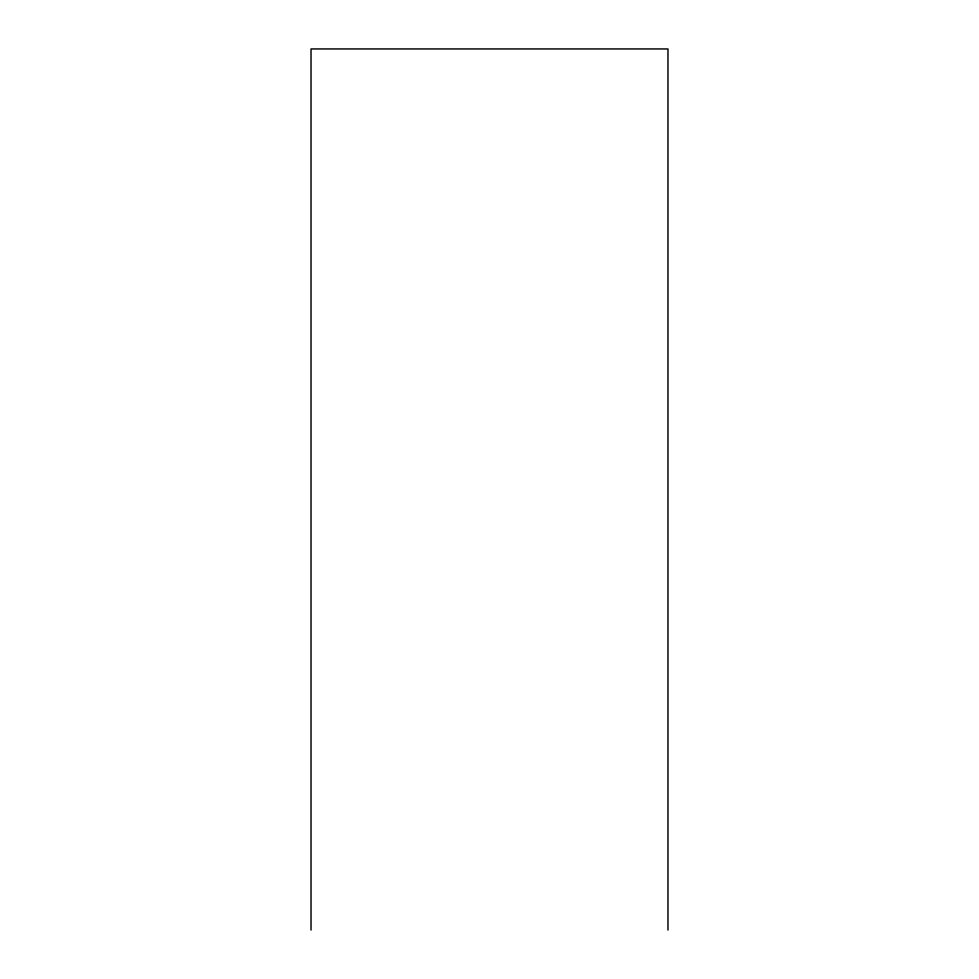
<?xml version="1.0" encoding="UTF-8"?>
<svg xmlns="http://www.w3.org/2000/svg" width="979" height="979" viewBox="0 0 979 979"><rect width="100%" height="100%" fill="white"/><g stroke="black" fill="none" stroke-linecap="round" stroke-linejoin="round"><path stroke-width="1.47" d="M667.972 930.05L667.972 48.95L311.028 48.95L311.028 930.05"/></g></svg>
